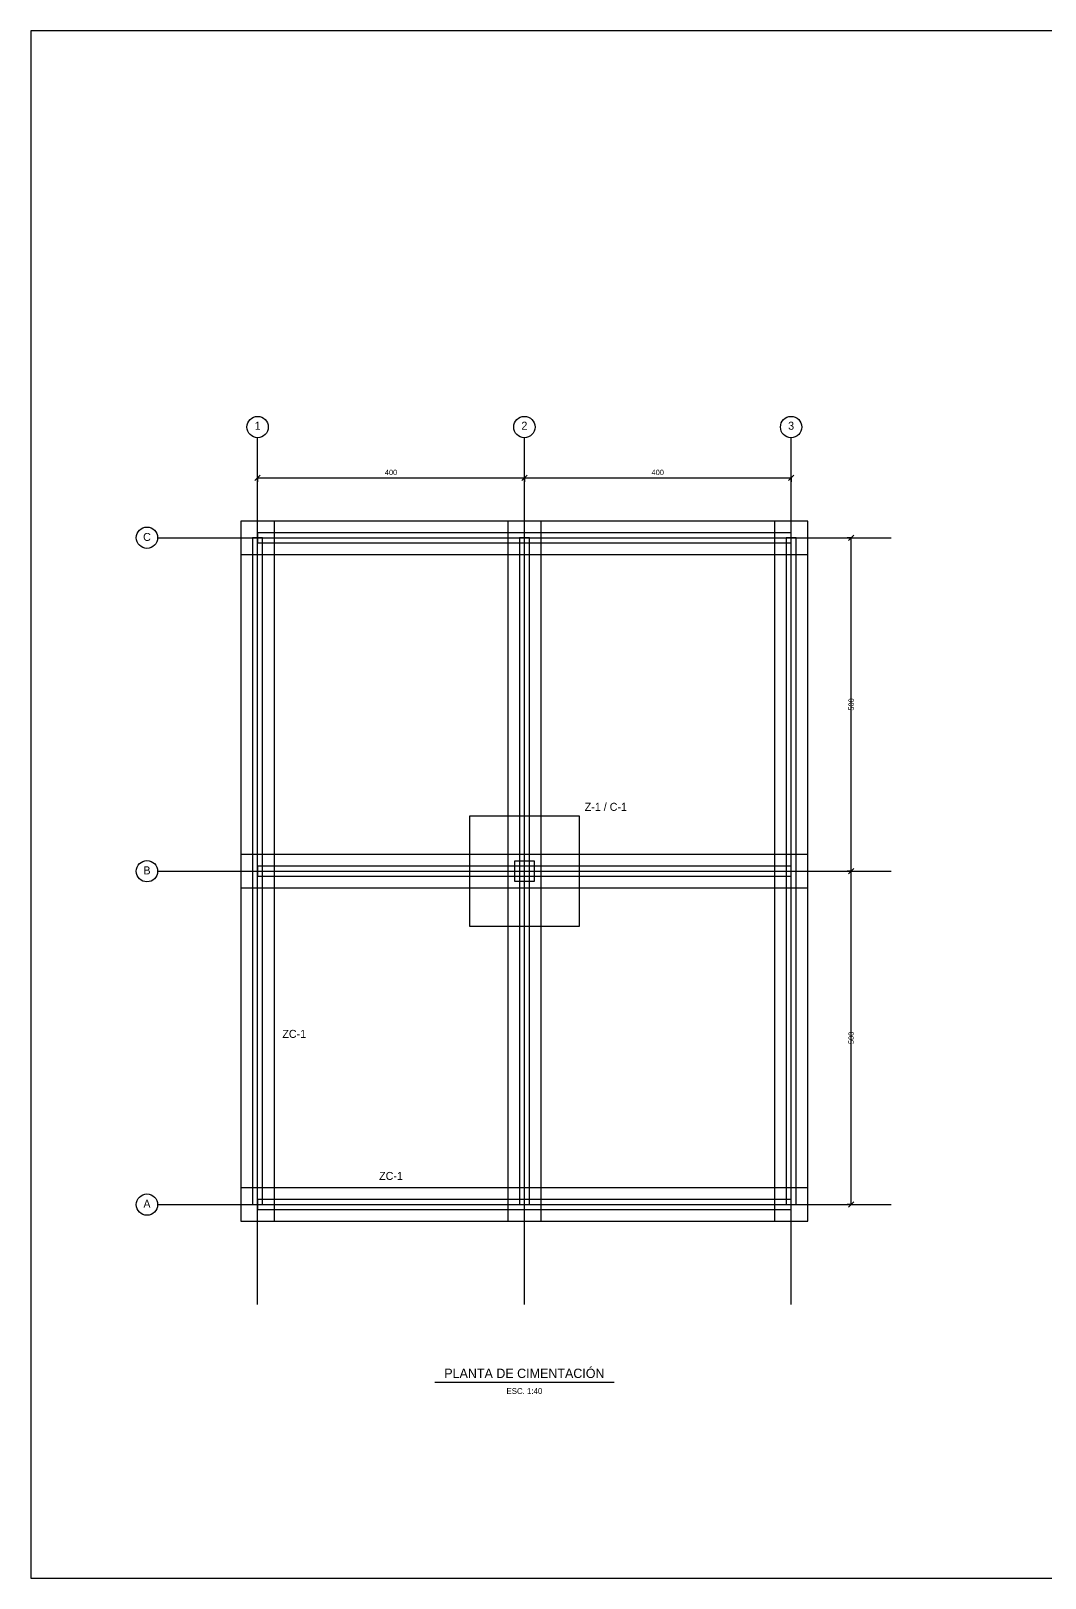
# Model space of a CAD drawing. Header units: millimetres. Extents: x 10 to 890, y 10 to 590.
# Drawn here: x 10 to 390, y 10 to 590 of the extents above; entities that cross this region are included whole.
import ezdxf
from ezdxf.enums import TextEntityAlignment as Align

# ---------------------------------------------------------------- set-up
doc = ezdxf.new("R2010")
doc.units = ezdxf.units.MM
for name, color, linetype in [('CONCRETO', 7, 'CONTINUOUS'), ('COTAS', 3, 'CONTINUOUS'), ('EJES', 1, 'CONTINUOUS'), ('MARCO', 7, 'CONTINUOUS'), ('MUROS', 7, 'CONTINUOUS'), ('TEXTO', 7, 'CONTINUOUS')]:
    doc.layers.add(name, color=color, linetype=linetype)

msp = doc.modelspace()

# ---------------------------------------------------------------- linework, layer by layer
at = {"layer": 'CONCRETO'}
for p, q in [((301.25, 406.25), (88.75, 406.25)), ((88.75, 406.25), (88.75, 393.75)), ((101.25, 406.25), (88.75, 406.25)), ((88.75, 406.25), (88.75, 143.75)), ((101.25, 143.75), (101.25, 406.25)), ((201.25, 406.25), (188.75, 406.25)), ((188.75, 406.25), (188.75, 143.75)), ((201.25, 143.75), (201.25, 406.25)), ((301.25, 406.25), (288.75, 406.25)), ((288.75, 406.25), (288.75, 143.75)), ((301.25, 393.75), (301.25, 406.25)), ((301.25, 143.75), (301.25, 406.25)), ((88.75, 393.75), (301.25, 393.75)), ((215.625, 295.625), (174.375, 295.625)), ((174.375, 295.625), (174.375, 254.375)), ((215.625, 254.375), (215.625, 295.625)), ((301.25, 281.25), (88.75, 281.25)), ((88.75, 281.25), (88.75, 268.75)), ((198.75, 278.75), (191.25, 278.75)), ((191.25, 278.75), (191.25, 271.25)), ((198.75, 271.25), (198.75, 278.75)), ((301.25, 268.75), (301.25, 281.25)), ((88.75, 268.75), (301.25, 268.75)), ((191.25, 271.25), (198.75, 271.25)), ((174.375, 254.375), (215.625, 254.375)), ((301.25, 156.25), (88.75, 156.25)), ((88.75, 156.25), (88.75, 143.75)), ((301.25, 143.75), (301.25, 156.25)), ((88.75, 143.75), (301.25, 143.75)), ((88.75, 143.75), (101.25, 143.75)), ((188.75, 143.75), (201.25, 143.75)), ((288.75, 143.75), (301.25, 143.75))]:
    msp.add_line(p, q, dxfattribs=at)
at = {"layer": 'COTAS'}
for p, q in [((94, 421.5), (96, 423.5)), ((194, 421.5), (196, 423.5)), ((194, 421.5), (196, 423.5)), ((294, 421.5), (296, 423.5)), ((95, 422.5), (95, 421)), ((95, 422.5), (195, 422.5)), ((195, 422.5), (195, 421)), ((195, 422.5), (195, 421)), ((195, 422.5), (295, 422.5)), ((295, 422.5), (295, 421)), ((316.5, 399), (318.5, 401)), ((317.5, 400), (316, 400)), ((317.5, 275), (317.5, 400)), ((317.5, 275), (316, 275)), ((317.5, 275), (316, 275)), ((316.5, 274), (318.5, 276)), ((316.5, 274), (318.5, 276)), ((317.5, 150), (317.5, 275)), ((316.5, 149), (318.5, 151)), ((317.5, 150), (316, 150))]:
    msp.add_line(p, q, dxfattribs=at)
at = {"layer": 'EJES'}
for p, q in [((95, 112.5), (95, 437.5)), ((195, 112.5), (195, 437.5)), ((295, 112.5), (295, 437.5)), ((57.5, 400), (332.5, 400)), ((57.5, 275), (332.5, 275)), ((57.5, 150), (332.5, 150))]:
    msp.add_line(p, q, dxfattribs=at)
for centre in [(95, 441.5), (195, 441.5), (295, 441.5), (53.5, 400), (53.5, 275), (53.5, 150)]:
    msp.add_circle(centre, 4, dxfattribs=at)
at = {"layer": 'MARCO'}
for p, q in [((890, 590), (10, 590)), ((10, 590), (10, 10)), ((10, 10), (890, 10))]:
    msp.add_line(p, q, dxfattribs=at)
at = {"layer": 'MUROS'}
for p, q in [((295, 401.875), (95, 401.875)), ((95, 401.875), (95, 398.125)), ((295, 398.125), (295, 401.875)), ((96.875, 400), (93.125, 400)), ((93.125, 400), (93.125, 150)), ((95, 398.125), (295, 398.125)), ((96.875, 150), (96.875, 400)), ((196.875, 400), (193.125, 400)), ((193.125, 400), (193.125, 150)), ((196.875, 150), (196.875, 400)), ((296.875, 400), (293.125, 400)), ((293.125, 400), (293.125, 150)), ((296.875, 150), (296.875, 400)), ((295, 276.875), (95, 276.875)), ((95, 276.875), (95, 273.125)), ((95, 273.125), (295, 273.125)), ((295, 273.125), (295, 276.875)), ((295, 151.875), (95, 151.875)), ((95, 151.875), (95, 148.125)), ((295, 148.125), (295, 151.875)), ((93.125, 150), (96.875, 150)), ((95, 148.125), (295, 148.125)), ((193.125, 150), (196.875, 150)), ((293.125, 150), (296.875, 150))]:
    msp.add_line(p, q, dxfattribs=at)
at = {"layer": 'TEXTO'}
msp.add_line((161.4, 83.5), (228.6, 83.5), dxfattribs=at)

# ---------------------------------------------------------------- texts
at = {"layer": 'COTAS'}
for p in [(145, 423.5), (245, 423.5)]:
    msp.add_text('400', height=2, dxfattribs=at).set_placement(p, align=Align.CENTER)
for p in [(318.5, 337.5), (318.5, 212.5)]:
    msp.add_text('500', height=2, rotation=90, dxfattribs=at).set_placement(p, align=Align.CENTER)
at = {"layer": 'EJES'}
for s, p in [('1', (95, 440.5)), ('2', (195, 440.5)), ('3', (295, 440.5)), ('C', (53.5, 398.8)), ('B', (53.5, 273.8)), ('A', (53.5, 148.8))]:
    msp.add_text(s, height=3, dxfattribs=at).set_placement(p, align=Align.CENTER)
at = {"layer": 'TEXTO'}
for s, p in [('Z-1 / C-1', (217.625, 297.625)), ('ZC-1', (104.25, 212.5))]:
    msp.add_text(s, height=3, dxfattribs=at).set_placement(p)
for s, height, p in [('ZC-1', 3, (145, 159.25)), ('PLANTA DE CIMENTACIÓN', 3.5, (195, 85)), ('ESC. 1:40', 2.2, (195, 79))]:
    msp.add_text(s, height=height, dxfattribs=at).set_placement(p, align=Align.CENTER)

doc.saveas('drawing.dxf')
